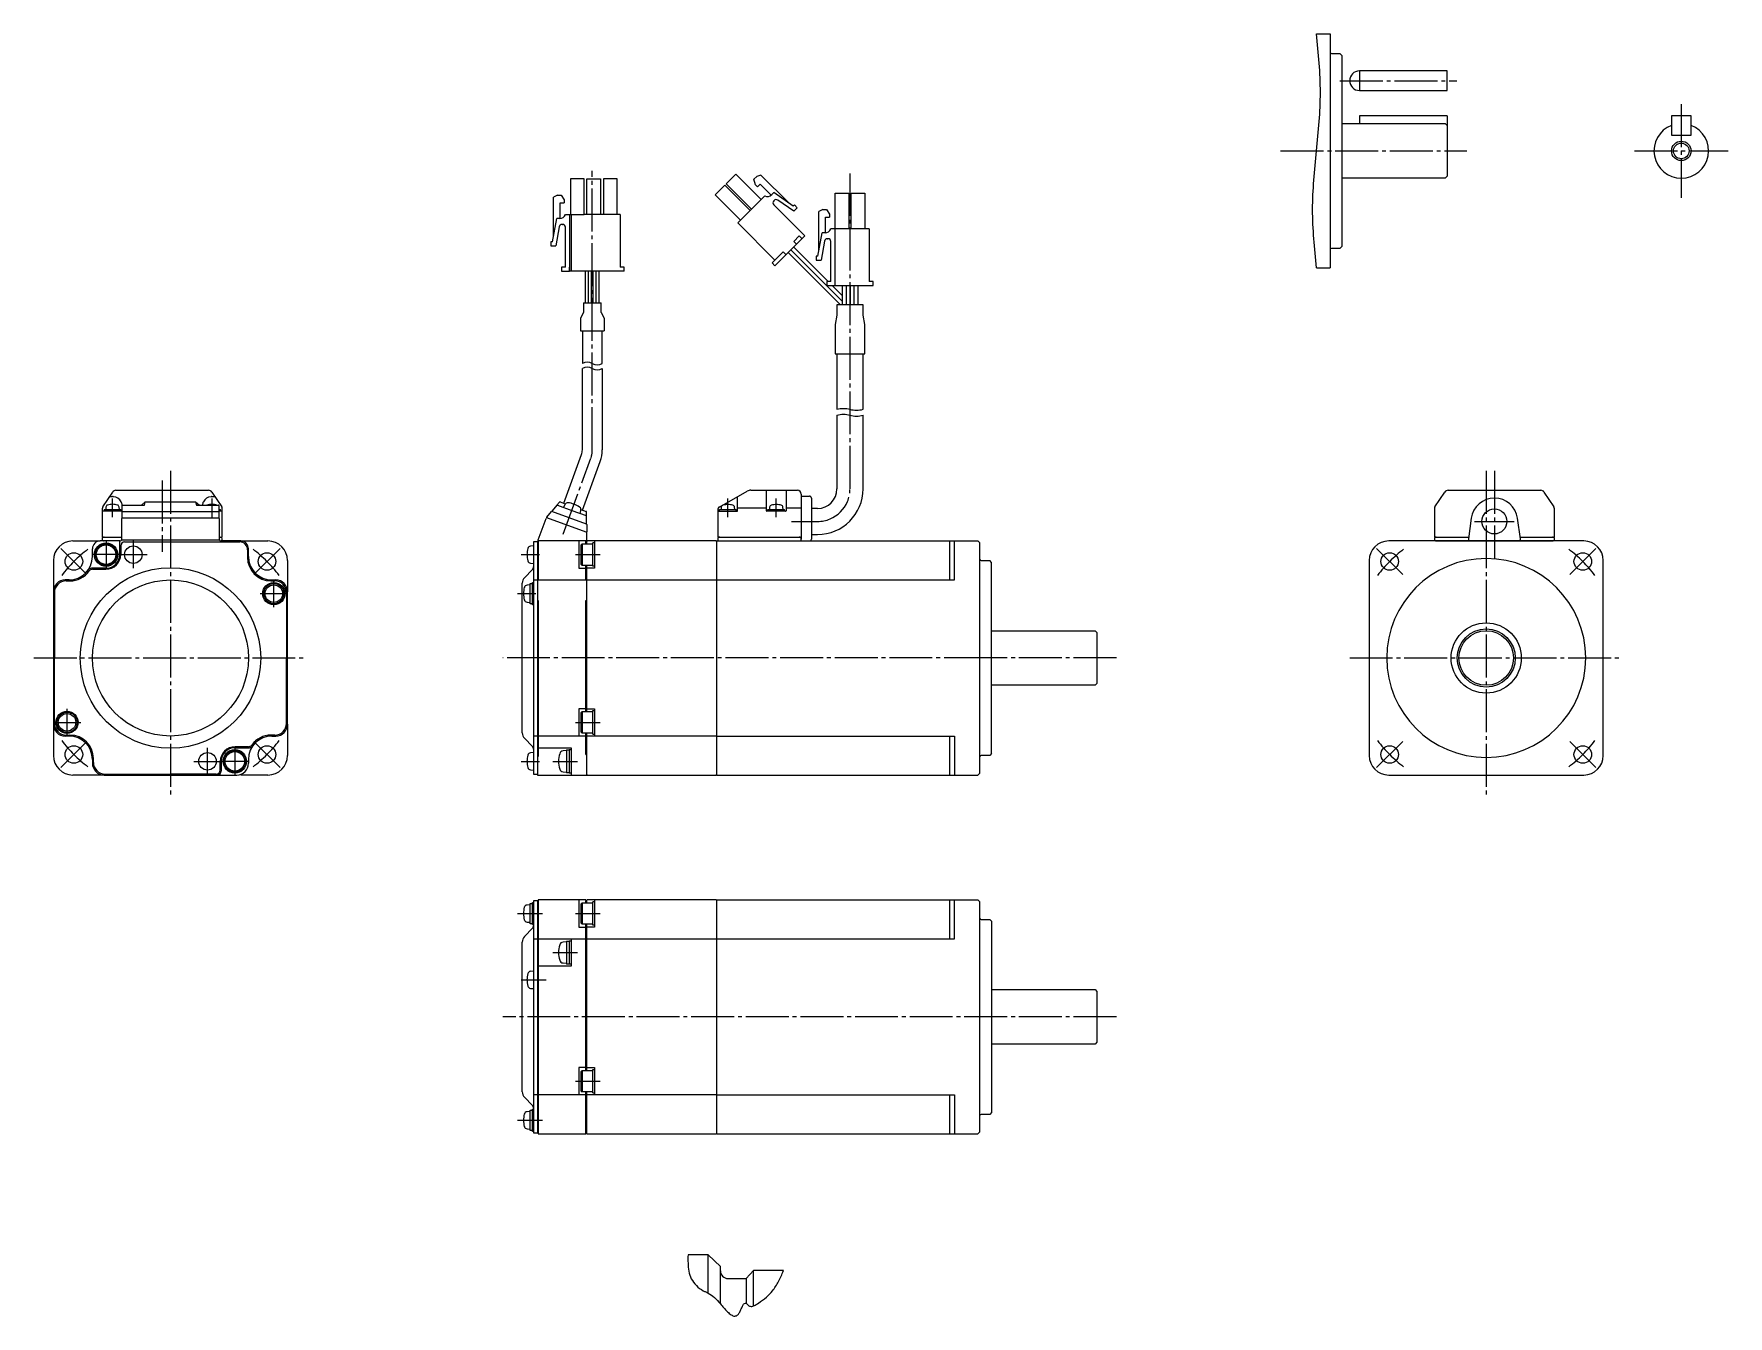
# Model space of a CAD drawing. Header units: millimetres. Extents: x -194 to 241, y -170 to 159.
import ezdxf

# ---------------------------------------------------------------- set-up
doc = ezdxf.new("R2010")
doc.units = ezdxf.units.MM
doc.linetypes.add('DASH_CENTER', pattern=[14, 11, -1, 1, -1])

msp = doc.modelspace()

# ---------------------------------------------------------------- linework, layer by layer
at = {"color": 7, "linetype": 'Continuous'}
for p, q in [((135.1, 158.5), (138.6, 158.5)), ((138.6, 158.5), (138.6, 98.5)), ((138.9, 153.5), (141.1, 153.5)), ((141.1, 153.5), (141.6, 153)), ((141.6, 153), (141.6, 104)), ((168.6, 149), (146.1, 149)), ((146.1, 149), (146.1, 144)), ((168.6, 144), (168.6, 149)), ((146.1, 144), (168.6, 144)), ((141.6, 135.5), (168.1, 135.5)), ((146.1, 137.5), (146.1, 135.5)), ((168.6, 137.5), (146.1, 137.5)), ((168.1, 135.5), (168.6, 135)), ((168.6, 137.5), (168.6, 122)), ((226.1, 137.5), (226.1, 132.5)), ((231.1, 137.5), (226.1, 137.5)), ((231.1, 132.5), (231.1, 137.5)), ((226.1, 132.5), (231.1, 132.5)), ((-13.72, 122.57), (-16.19, 120.09)), ((-7.21, 116.06), (-13.72, 122.57)), ((-9.09, 121.25), (-8.39, 121.96)), ((-7.33, 122.31), (-8.39, 121.96)), ((-7.33, 122.31), (-0.17, 115.15)), ((168.1, 121.5), (168.6, 122)), ((-52.66, 121.37), (-56.16, 121.37)), ((-56.16, 121.37), (-56.16, 112.17)), ((-52.66, 112.17), (-52.66, 121.37)), ((-51.91, 112.17), (-51.91, 121.37)), ((-51.91, 121.37), (-48.41, 121.37)), ((-48.41, 121.37), (-48.41, 112.17)), ((-47.66, 121.37), (-47.66, 112.17)), ((-44.16, 121.37), (-47.66, 121.37)), ((-44.16, 112.17), (-44.16, 121.37)), ((-16.58, 119.71), (-19.05, 117.23)), ((-10.07, 113.2), (-16.58, 119.71)), ((-16.19, 120.09), (-9.69, 113.59)), ((-8.74, 119.84), (-9.09, 121.25)), ((-8.21, 119.31), (-8.74, 119.84)), ((-8.21, 119.31), (-7.5, 120.01)), ((-7.5, 120.01), (-4.68, 117.19)), ((-4.03, 117.83), (-4.56, 117.3)), ((0.98, 114.36), (-4.03, 117.83)), ((11.74, 108.5), (11.74, 117.7)), ((11.74, 117.7), (15.24, 117.7)), ((15.24, 117.7), (15.24, 108.5)), ((15.79, 108.5), (15.79, 117.7)), ((15.79, 117.7), (19.29, 117.7)), ((19.29, 117.7), (19.29, 108.5)), ((168.1, 121.5), (141.6, 121.5)), ((-59.49, 117.17), (-60.49, 116.67)), ((-60.49, 106.54), (-60.49, 116.67)), ((-59.49, 117.17), (-58.49, 117.17)), ((-58.74, 111.17), (-58.74, 115.17)), ((-58.74, 115.17), (-57.74, 115.17)), ((-58.49, 117.17), (-57.74, 115.92)), ((-57.74, 115.92), (-57.74, 115.17)), ((-19.05, 117.23), (-12.55, 110.73)), ((-13.26, 110.02), (-6.33, 116.95)), ((-4.03, 115.71), (-3.94, 115.8)), ((-4.03, 114.65), (3.93, 106.7)), ((1.1, 113.06), (-2.98, 115.89)), ((1.28, 114.65), (0.98, 114.36)), ((1.1, 113.06), (1.98, 113.94)), ((1.98, 113.94), (1.28, 114.65)), ((8.53, 113.5), (7.53, 113)), ((7.53, 102.88), (7.53, 113)), ((8.53, 113.5), (9.53, 113.5)), ((9.53, 113.5), (10.28, 112.25)), ((-60.74, 105.17), (-59.65, 111.17)), ((-59.02, 109.05), (-59.91, 104.17)), ((-58.91, 111.17), (-59.65, 111.17)), ((-58.28, 109.67), (-58.16, 109.67)), ((-57.41, 112.17), (-53.91, 112.17)), ((-57.41, 98.67), (-57.41, 108.92)), ((-56.41, 112.17), (-56.41, 97.67)), ((-55.91, 97.67), (-55.91, 112.17)), ((-53.91, 112.17), (-52.66, 112.17)), ((-51.91, 112.17), (-52.66, 112.17)), ((-48.41, 112.17), (-51.91, 112.17)), ((-43.41, 112.17), (-48.41, 112.17)), ((-43.41, 112.17), (-43.41, 98.67)), ((-3.71, 100.47), (-13.26, 110.02)), ((9.28, 111.5), (10.28, 111.5)), ((9.28, 107.5), (9.28, 111.5)), ((10.28, 112.25), (10.28, 111.5)), ((-60.74, 105.17), (-61.16, 105.17)), ((-61.16, 105.17), (-61.16, 104.17)), ((-3.71, 99.06), (3.93, 106.7)), ((1.1, 105.28), (2.51, 106.7)), ((1.1, 105.28), (1.81, 104.57)), ((2.51, 106.7), (3.22, 105.99)), ((2.51, 106.7), (3.22, 105.99)), ((7.28, 101.5), (8.37, 107.5)), ((9, 105.38), (8.12, 100.5)), ((9.12, 107.5), (8.37, 107.5)), ((9.74, 106), (9.87, 106)), ((20.42, 108.5), (10.62, 108.5)), ((10.62, 95), (10.62, 105.25)), ((11.62, 108.5), (11.62, 94)), ((20.42, 108.5), (20.42, 95)), ((-61.16, 104.17), (-59.91, 104.17)), ((-4.42, 99.77), (-1.59, 102.59)), ((-1.59, 102.59), (-0.88, 101.89)), ((-0.33, 102.44), (13.1, 89)), ((13.52, 90), (0.37, 103.14)), ((1.08, 103.85), (9.93, 95)), ((6.87, 101.5), (6.87, 100.5)), ((7.28, 101.5), (6.87, 101.5)), ((6.87, 100.5), (8.12, 100.5)), ((141.1, 103.5), (138.9, 103.5)), ((141.6, 104), (141.1, 103.5)), ((-58.41, 98.67), (-58.41, 97.67)), ((-57.41, 98.67), (-58.41, 98.67)), ((-58.41, 97.67), (-57.71, 97.67)), ((-57.71, 97.67), (-56.41, 97.67)), ((-56.41, 97.67), (-56.41, 98.67)), ((-56.41, 97.67), (-56.41, 97.67)), ((-42.41, 97.67), (-56.41, 97.67)), ((-52.28, 89.59), (-52.28, 97.67)), ((-51.53, 89.59), (-51.53, 97.67)), ((-50.78, 89.59), (-50.78, 97.67)), ((-50.28, 89.59), (-50.28, 97.67)), ((-49.53, 89.59), (-49.53, 97.67)), ((-48.78, 89.59), (-48.78, 97.67)), ((-42.41, 98.67), (-43.41, 98.67)), ((-42.41, 97.67), (-42.41, 98.67)), ((-4.42, 99.77), (-3.71, 99.06)), ((135.1, 98.5), (138.6, 98.5)), ((9.62, 95), (9.62, 94)), ((10.62, 95), (9.62, 95)), ((9.62, 94), (21.42, 94)), ((10.93, 94), (13.52, 91.41)), ((13.52, 94), (13.52, 89)), ((14.52, 94), (14.52, 89)), ((15.52, 94), (15.52, 89)), ((16.52, 94), (16.52, 89)), ((17.52, 94), (17.52, 89)), ((21.42, 95), (20.42, 95)), ((21.42, 94), (21.42, 95)), ((-52.78, 87.09), (-53.53, 85.59)), ((-52.78, 89.59), (-48.28, 89.59)), ((-52.78, 89.59), (-52.78, 87.09)), ((-48.28, 87.09), (-48.28, 89.59)), ((-48.28, 87.09), (-47.53, 85.59)), ((18.87, 89), (12.17, 89)), ((12.17, 89), (12.17, 86.43)), ((18.87, 86.43), (18.87, 89)), ((-53.53, 85.59), (-53.53, 82.34)), ((-47.53, 85.59), (-47.53, 82.34)), ((12.17, 86.43), (11.72, 84)), ((11.72, 84), (11.72, 76.5)), ((19.32, 84), (18.87, 86.43)), ((19.32, 76.5), (19.32, 84)), ((-53.53, 82.34), (-47.53, 82.34)), ((-53.08, 82.34), (-53.08, 73.99)), ((-47.98, 73.99), (-47.98, 82.34)), ((11.72, 76.5), (19.32, 76.5)), ((12.17, 76.5), (12.17, 62.25)), ((18.87, 62.25), (18.87, 76.5)), ((-53.08, 51.83), (-53.08, 72.71)), ((-47.98, 72.71), (-47.98, 51.83)), ((12.17, 60.75), (12.17, 41.85)), ((18.87, 41.85), (18.87, 60.75)), ((-57.84, 38.15), (-53.29, 50.65)), ((-53.05, 36.41), (-48.5, 48.9)), ((-176.01, 37.25), (-173.47, 41.05)), ((-174.26, 39.87), (-173.52, 39.87)), ((-172.64, 41.5), (-171.02, 41.5)), ((-171.02, 41.5), (-160.77, 41.5)), ((-160.77, 41.5), (-150.52, 41.5)), ((-150.52, 41.5), (-148.91, 41.5)), ((-148.08, 41.05), (-145.54, 37.25)), ((-148.02, 39.87), (-147.29, 39.87)), ((-17.87, 37.29), (-10.84, 41.24)), ((-13.28, 36.2), (-13.28, 39.87)), ((-9.86, 41.5), (2.02, 41.5)), ((-5.88, 36.2), (-5.88, 41.5)), ((-0.88, 41.5), (-0.88, 36.2)), ((3.02, 40.5), (3.02, 29)), ((3.12, 40), (5.12, 40)), ((5.62, 39.5), (5.62, 29)), ((165.47, 37.25), (168.01, 41.05)), ((168.84, 41.5), (192.57, 41.5)), ((193.4, 41.05), (195.94, 37.25)), ((-176.17, 36.7), (-176.17, 36.1)), ((-176.17, 36.1), (-176.17, 29.6)), ((-171.17, 36.1), (-176.07, 36.1)), ((-175.67, 36.6), (-175.67, 36.1)), ((-175.67, 36.6), (-173.52, 36.6)), ((-175.22, 37.19), (-175.27, 36.6)), ((-173.52, 36.6), (-171.37, 36.6)), ((-171.77, 36.6), (-171.83, 37.19)), ((-171.37, 36.1), (-171.37, 36.6)), ((-171.17, 37.51), (-171.17, 36.09)), ((-171.17, 36.09), (-146.17, 36.09)), ((-171.17, 35.89), (-171.17, 34.46)), ((-170.97, 37.71), (-165.34, 37.71)), ((-166.13, 37.71), (-165.14, 38.53)), ((-165.34, 37.71), (-165.14, 38.53)), ((-165.14, 38.53), (-152.21, 38.53)), ((-152.21, 38.53), (-152, 37.71)), ((-152.21, 38.53), (-151.21, 37.71)), ((-152, 37.71), (-146.37, 37.71)), ((-146.17, 36.09), (-146.17, 37.51)), ((-146.17, 36.6), (-145.87, 36.6)), ((-145.47, 36.1), (-146.17, 36.1)), ((-146.17, 34.46), (-146.17, 35.89)), ((-145.87, 36.1), (-145.87, 36.6)), ((-145.37, 36.1), (-145.37, 36.7)), ((-145.37, 29.6), (-145.37, 36.1)), ((-62.23, 34.57), (-61, 36.04)), ((-52.05, 32.85), (-60.89, 36.07)), ((-59.6, 37.66), (-60.84, 36.19)), ((-58.92, 38.47), (-59.6, 37.66)), ((-59.49, 37.69), (-55.78, 36.34)), ((-58.81, 38.5), (-57.45, 38.01)), ((-57.57, 37.82), (-57.9, 37.11)), ((-55.78, 36.34), (-52.08, 34.99)), ((-53.67, 35.57), (-53.47, 36.33)), ((-53.44, 36.55), (-52.08, 36.06)), ((-52.01, 34.9), (-52.01, 35.96)), ((-52.01, 32.98), (-52.01, 34.9)), ((-18.38, 36.42), (-18.38, 29.5)), ((-18.38, 36.1), (-13.38, 36.1)), ((-17.93, 36.55), (-13.63, 36.55)), ((-17.93, 36.1), (-17.93, 36.55)), ((-17.48, 37.14), (-17.53, 36.55)), ((-14.03, 36.55), (-14.09, 37.14)), ((-13.63, 36.1), (-13.63, 36.55)), ((-13.28, 37), (-5.88, 37)), ((-0.98, 36.1), (-5.78, 36.1)), ((-5.53, 36.1), (-5.53, 36.55)), ((-5.53, 36.55), (-1.23, 36.55)), ((-5.08, 37.14), (-5.13, 36.55)), ((-1.63, 36.55), (-1.69, 37.14)), ((-1.23, 36.1), (-1.23, 36.55)), ((-0.88, 37), (3.02, 37)), ((7.17, 36.85), (5.62, 36.85)), ((165.3, 36.7), (165.3, 29.6)), ((196.1, 29.6), (196.1, 36.7)), ((-171.17, 34.46), (-146.17, 34.46)), ((-171.17, 29), (-171.17, 34.26)), ((-146.17, 34.26), (-146.17, 29)), ((-64.38, 28.79), (-62.39, 34.27)), ((-52.12, 30.75), (-62.19, 34.41)), ((-51.98, 32.76), (-51.98, 30.84)), ((-51.98, 28.5), (-51.98, 30.56)), ((174.76, 34.32), (174.03, 29.07)), ((187.38, 29.07), (186.65, 34.32)), ((-183.67, 28.5), (-176.67, 28.5)), ((-178.67, 24.5), (-178.67, 26.5)), ((-171.67, 28.5), (-176.67, 28.5)), ((-176.07, 29.5), (-171.17, 29.5)), ((-171.67, 25), (-171.67, 28.5)), ((-171.42, 27.25), (-171.42, 25.05)), ((-171.22, 28.79), (-146.13, 28.79)), ((-170.42, 28.25), (-158.67, 28.25)), ((-158.67, 28.25), (-140.92, 28.25)), ((-146.17, 29.5), (-145.47, 29.5)), ((-140.67, 28.5), (-145.67, 28.5)), ((-140.67, 28.5), (-133.67, 28.5)), ((-138.92, 26.25), (-138.92, 24.25)), ((-138.67, 24.5), (-138.67, 26.5)), ((-65.58, 27.25), (-66.37, 27.18)), ((-64.58, 28.25), (-65.58, 28.25)), ((-65.58, 28.25), (-65.58, -31.25)), ((-64.38, 28.25), (-64.58, 28.25)), ((-64.58, 28.25), (-64.58, -31.5)), ((-64.38, 28.5), (-64.38, 28.79)), ((-52.18, 28.5), (-64.38, 28.5)), ((-64.38, 28.5), (-64.38, 18.5)), ((-53.98, 28.5), (-53.98, 21.5)), ((-53.11, 27.75), (-53.36, 27.5)), ((-53.36, 22.5), (-53.36, 27.5)), ((-53.11, 27.75), (-50.36, 27.75)), ((-53.11, 27.75), (-53.11, 22.25)), ((-52.18, 28.5), (-51.98, 28.5)), ((-52.18, 27.75), (-52.18, 28.5)), ((-51.88, 28.5), (-51.98, 28.4)), ((-51.98, 28.5), (-51.98, 28.4)), ((-51.98, 27.75), (-51.98, 28.4)), ((-18.78, 28.5), (-51.88, 28.5)), ((-49.98, 28), (-50.36, 28)), ((-50.36, 22), (-50.36, 28)), ((-49.98, 28.5), (-49.98, 21.5)), ((-18.68, 28.4), (-18.78, 28.5)), ((-18.68, 28.4), (-18.58, 28.5)), ((-18.68, 28.4), (-18.68, -31.4)), ((-18.58, 28.5), (48.32, 28.5)), ((-18.38, 29.5), (3.02, 29.5)), ((5.62, 30.15), (7.17, 30.15)), ((41.12, 18.5), (41.12, 28.5)), ((42.32, 18.5), (42.32, 28.5)), ((48.32, 28.5), (48.82, 28)), ((48.82, -31), (48.82, 28)), ((178.6, 28.5), (153.6, 28.5)), ((165.4, 29.5), (174.09, 29.5)), ((165.8, 28.5), (180.7, 28.5)), ((203.6, 28.5), (178.6, 28.5)), ((180.7, 28.5), (195.6, 28.5)), ((187.32, 29.5), (196, 29.5)), ((-188.67, 23.5), (-188.67, 15.5)), ((-128.67, 23.5), (-128.67, 15.5)), ((-66.37, 22.82), (-65.58, 22.75)), ((-53.36, 22.5), (-53.11, 22.25)), ((-50.36, 22.25), (-53.11, 22.25)), ((-52.18, 18.5), (-52.18, 22.25)), ((-51.98, -15.25), (-51.98, 22.25)), ((-49.98, 22), (-50.36, 22)), ((49.12, 23.5), (51.32, 23.5)), ((51.82, 23), (51.32, 23.5)), ((51.82, -26), (51.82, 23)), ((148.6, 23.5), (148.6, -26.5)), ((208.6, -26.5), (208.6, 23.5)), ((-184.67, 18.5), (-185.67, 18.5)), ((-185.42, 18.25), (-184.42, 18.25)), ((-175.17, 21.5), (-178.93, 21.5)), ((-178.68, 21.25), (-175.22, 21.25)), ((-132.92, 18.25), (-131.92, 18.25)), ((-132.67, 18.5), (-131.67, 18.5)), ((-68.48, -20.7), (-68.48, 17.7)), ((-67.92, 19.09), (-65.87, 21.21)), ((-66.48, 17.6), (-65.88, 17.6)), ((-66.48, 12.4), (-66.48, 17.6)), ((-65.88, 17.85), (-65.58, 17.85)), ((-65.88, 12.15), (-65.88, 17.85)), ((-65.58, 18.5), (-64.58, 18.5)), ((-64.58, 18.5), (-51.98, 18.5)), ((-53.98, 21.5), (-52.18, 21.5)), ((-49.98, 21.5), (-51.98, 21.5)), ((-51.98, 18.5), (-18.68, 18.5)), ((-18.68, 18.5), (42.32, 18.5)), ((-188.67, 15.5), (-188.67, -18.5)), ((-188.42, 15.25), (-188.42, -1.5)), ((-128.92, 15.25), (-128.92, -1.5)), ((-128.67, -18.5), (-128.67, 15.5)), ((-66.48, 17.25), (-67.27, 17.18)), ((-64.58, 13.25), (-64.38, 13.25)), ((-64.38, 13.25), (-64.38, -26.75)), ((-52.18, -15.25), (-52.18, 13.25)), ((-52.18, 13.25), (-51.98, 13.25)), ((-67.27, 12.82), (-66.48, 12.75)), ((-65.88, 12.4), (-66.48, 12.4)), ((-65.58, 12.15), (-65.88, 12.15)), ((51.82, 5.5), (78.32, 5.5)), ((78.32, 5.5), (78.82, 5)), ((78.82, 5), (78.82, -8)), ((-188.42, -18.5), (-188.42, -1.5)), ((-128.92, -18.25), (-128.92, -1.5)), ((78.32, -8.5), (51.82, -8.5)), ((78.82, -8), (78.32, -8.5)), ((-52.18, -14.5), (-53.98, -14.5)), ((-53.98, -14.5), (-53.98, -21.5)), ((-53.11, -15.25), (-53.36, -15.5)), ((-53.36, -20.5), (-53.36, -15.5)), ((-53.11, -15.25), (-50.36, -15.25)), ((-53.11, -15.25), (-53.11, -20.75)), ((-51.98, -14.5), (-49.98, -14.5)), ((-50.36, -15), (-49.98, -15)), ((-50.36, -21), (-50.36, -15)), ((-49.98, -14.5), (-49.98, -21.5)), ((-188.67, -18.5), (-188.67, -26.5)), ((-184.67, -21.5), (-185.67, -21.5)), ((-185.42, -21.25), (-184.42, -21.25)), ((-131.92, -21.25), (-132.92, -21.25)), ((-132.67, -21.5), (-131.67, -21.5)), ((-128.67, -18.5), (-128.67, -26.5)), ((-64.58, -21.5), (-65.58, -21.5)), ((-52.18, -21.5), (-64.38, -21.5)), ((-53.36, -20.5), (-53.11, -20.75)), ((-50.36, -20.75), (-53.11, -20.75)), ((-52.18, -26.25), (-52.18, -20.75)), ((-51.98, -31.5), (-51.98, -20.75)), ((-18.68, -21.5), (-51.98, -21.5)), ((-50.36, -21), (-49.98, -21)), ((-18.68, -21.5), (42.32, -21.5)), ((41.12, -31.5), (41.12, -21.5)), ((42.32, -21.5), (42.32, -31.5)), ((-142.17, -24.5), (-138.42, -24.5)), ((-138.67, -24.25), (-142.12, -24.25)), ((-65.87, -24.21), (-67.92, -22.09)), ((-65.58, -25.75), (-66.37, -25.82)), ((-64.38, -24.5), (-55.98, -24.5)), ((-57.18, -25.25), (-58.03, -25.32)), ((-57.18, -25.05), (-57.18, -30.95)), ((-57.18, -25.05), (-56.48, -25.05)), ((-56.48, -25), (-55.98, -25)), ((-56.48, -25), (-56.48, -31)), ((-55.98, -24.5), (-55.98, -31.5)), ((51.82, -26), (51.32, -26.5)), ((-178.67, -27.5), (-178.67, -28.5)), ((-178.42, -28.25), (-178.42, -27.25)), ((-145.92, -30.25), (-145.92, -28.05)), ((-145.67, -28), (-145.67, -30.5)), ((-138.67, -27.5), (-138.67, -28.5)), ((-66.37, -30.18), (-65.58, -30.25)), ((-64.58, -26.75), (-64.38, -26.75)), ((-52.18, -26.25), (-51.98, -26.25)), ((51.32, -26.5), (49.12, -26.5)), ((-175.67, -31.5), (-183.67, -31.5)), ((-175.67, -31.5), (-141.67, -31.5)), ((-175.42, -31.25), (-158.67, -31.25)), ((-146.92, -31.25), (-158.67, -31.25)), ((-133.67, -31.5), (-140.67, -31.5)), ((-65.58, -31.25), (-64.58, -31.25)), ((-64.58, -31.5), (-55.98, -31.5)), ((-58.03, -30.68), (-57.18, -30.75)), ((-56.48, -30.95), (-57.18, -30.95)), ((-55.98, -31), (-56.48, -31)), ((-55.98, -31.5), (-51.98, -31.5)), ((-51.98, -31.4), (-51.88, -31.5)), ((-51.88, -31.5), (-18.78, -31.5)), ((-18.78, -31.5), (-18.68, -31.4)), ((-18.68, -31.4), (-18.58, -31.5)), ((-18.58, -31.5), (48.32, -31.5)), ((48.32, -31.5), (48.82, -31)), ((153.6, -31.5), (178.6, -31.5)), ((178.6, -31.5), (203.6, -31.5)), ((-66.48, -64.76), (-67.27, -64.83)), ((-66.48, -69.61), (-66.48, -64.41)), ((-66.48, -64.41), (-65.88, -64.41)), ((-65.88, -69.86), (-65.88, -64.16)), ((-65.88, -64.16), (-65.58, -64.16)), ((-65.58, -63.76), (-65.58, -123.26)), ((-64.58, -63.76), (-65.58, -63.76)), ((-64.58, -63.76), (-64.58, -123.26)), ((-64.38, -63.76), (-64.58, -63.76)), ((-55.98, -63.51), (-64.38, -63.51)), ((-64.38, -63.51), (-64.38, -123.51)), ((-52.18, -63.51), (-55.98, -63.51)), ((-53.98, -63.51), (-53.98, -70.51)), ((-53.11, -64.26), (-53.36, -64.51)), ((-53.36, -69.51), (-53.36, -64.51)), ((-53.11, -64.26), (-53.11, -69.76)), ((-53.11, -64.26), (-50.36, -64.26)), ((-52.18, -63.51), (-52.18, -63.76)), ((-52.18, -63.76), (-51.98, -63.76)), ((-52.18, -64.26), (-52.18, -63.76)), ((-51.88, -63.51), (-51.98, -63.61)), ((-51.98, -64.26), (-51.98, -63.61)), ((-18.78, -63.51), (-51.88, -63.51)), ((-50.36, -70.01), (-50.36, -64.01)), ((-49.98, -64.01), (-50.36, -64.01)), ((-49.98, -63.51), (-49.98, -70.51)), ((-18.68, -63.61), (-18.78, -63.51)), ((-18.68, -63.61), (-18.58, -63.51)), ((-18.68, -63.61), (-18.68, -123.41)), ((-18.58, -63.51), (48.32, -63.51)), ((41.12, -73.51), (41.12, -63.51)), ((42.32, -73.51), (42.32, -63.51)), ((48.32, -63.51), (48.82, -64.01)), ((48.82, -123.01), (48.82, -64.01)), ((-67.27, -69.19), (-66.48, -69.26)), ((49.12, -68.51), (51.32, -68.51)), ((51.82, -69.01), (51.32, -68.51)), ((51.82, -69.01), (51.82, -118.01)), ((-67.92, -72.92), (-65.87, -70.79)), ((-65.88, -69.61), (-66.48, -69.61)), ((-65.58, -69.86), (-65.88, -69.86)), ((-65.58, -73.51), (-64.58, -73.51)), ((-64.38, -73.51), (-52.18, -73.51)), ((-55.98, -73.51), (-55.98, -80.51)), ((-53.98, -70.51), (-52.18, -70.51)), ((-53.36, -69.51), (-53.11, -69.76)), ((-50.36, -69.76), (-53.11, -69.76)), ((-52.18, -107.26), (-52.18, -69.76)), ((-51.98, -107.26), (-51.98, -69.76)), ((-49.98, -70.51), (-51.98, -70.51)), ((-51.98, -73.51), (-18.68, -73.51)), ((-49.98, -70.01), (-50.36, -70.01)), ((-18.68, -73.51), (42.32, -73.51)), ((-68.48, -112.7), (-68.48, -74.31)), ((-57.18, -74.26), (-58.03, -74.33)), ((-57.18, -74.06), (-56.48, -74.06)), ((-57.18, -74.06), (-57.18, -79.96)), ((-56.48, -74.01), (-56.48, -80.01)), ((-56.48, -74.01), (-55.98, -74.01)), ((-65.58, -81.76), (-66.37, -81.83)), ((-55.98, -80.51), (-64.38, -80.51)), ((-58.03, -79.68), (-57.18, -79.76)), ((-56.48, -79.96), (-57.18, -79.96)), ((-55.98, -80.01), (-56.48, -80.01)), ((-66.37, -86.19), (-65.58, -86.26)), ((51.82, -86.51), (78.32, -86.51)), ((78.32, -86.51), (78.82, -87.01)), ((78.82, -87.01), (78.82, -100.01)), ((78.32, -100.51), (51.82, -100.51)), ((78.82, -100.01), (78.32, -100.51)), ((-53.98, -106.51), (-53.98, -113.51)), ((-52.18, -106.51), (-53.98, -106.51)), ((-53.11, -107.26), (-53.36, -107.51)), ((-53.36, -112.51), (-53.36, -107.51)), ((-53.11, -107.26), (-53.11, -112.76)), ((-53.11, -107.26), (-50.36, -107.26)), ((-51.98, -106.51), (-49.98, -106.51)), ((-50.36, -113.01), (-50.36, -107.01)), ((-50.36, -107.01), (-49.98, -107.01)), ((-49.98, -106.51), (-49.98, -113.51)), ((-53.36, -112.51), (-53.11, -112.76)), ((-50.36, -112.76), (-53.11, -112.76)), ((-52.18, -123.51), (-52.18, -112.76)), ((-51.98, -123.41), (-51.98, -112.76)), ((-65.87, -116.22), (-67.92, -114.09)), ((-65.88, -117.16), (-65.58, -117.16)), ((-65.88, -122.86), (-65.88, -117.16)), ((-64.58, -113.51), (-65.58, -113.51)), ((-52.18, -113.51), (-64.38, -113.51)), ((-18.68, -113.51), (-51.98, -113.51)), ((-50.36, -113.01), (-49.98, -113.01)), ((-18.68, -113.51), (42.32, -113.51)), ((41.12, -123.51), (41.12, -113.51)), ((42.32, -113.51), (42.32, -123.51)), ((-66.48, -117.76), (-67.27, -117.83)), ((-66.48, -117.41), (-65.88, -117.41)), ((-66.48, -122.61), (-66.48, -117.41)), ((51.32, -118.51), (49.12, -118.51)), ((51.82, -118.01), (51.32, -118.51)), ((-67.27, -122.19), (-66.48, -122.26)), ((-65.88, -122.61), (-66.48, -122.61)), ((-65.58, -122.86), (-65.88, -122.86)), ((-65.58, -123.26), (-64.58, -123.26)), ((-64.58, -123.26), (-64.38, -123.26)), ((-64.38, -123.51), (-52.18, -123.51)), ((-51.98, -123.51), (-52.18, -123.51)), ((-51.98, -123.41), (-51.88, -123.51)), ((-51.98, -123.41), (-51.98, -123.51)), ((-51.88, -123.51), (-18.78, -123.51)), ((-18.78, -123.51), (-18.68, -123.41)), ((-18.68, -123.41), (-18.58, -123.51)), ((-18.58, -123.51), (48.32, -123.51)), ((48.32, -123.51), (48.82, -123.01)), ((-20.83, -154.52), (-26, -154.52)), ((-20.83, -154.52), (-17.71, -157.52)), ((-20.83, -164.32), (-20.83, -154.52)), ((-17.71, -167.06), (-17.71, -157.52)), ((-15.71, -160.59), (-11.06, -160.59)), ((-11.06, -160.59), (-9.2, -158.56)), ((-11.06, -160.59), (-11.06, -166.91)), ((-1.53, -158.56), (-9.2, -158.56)), ((-9.2, -167.6), (-9.2, -158.56))]:
    msp.add_line(p, q, dxfattribs=at)
at = {"color": 1, "linetype": 'DASH_CENTER'}
for p, q in [((141.1, 146.5), (171.1, 146.5)), ((228.6, 140.5), (228.6, 116.5)), ((125.9, 128.5), (173.6, 128.5)), ((216.6, 128.5), (240.6, 128.5)), ((-50.53, 51.83), (-50.53, 123.42)), ((15.52, 41.85), (15.52, 122.7)), ((-58.01, 30.23), (-50.9, 49.77)), ((-160.77, 44), (-160.77, 25.75)), ((-158.67, 46.5), (-158.67, -36.5)), ((178.6, 46.5), (178.6, -36.5)), ((180.7, 46.5), (180.7, 23.91)), ((-173.52, 34.6), (-173.52, 39.4)), ((-148.02, 39.4), (-148.02, 34.6)), ((-15.78, 34.6), (-15.78, 39.35)), ((-3.38, 34.6), (-3.38, 39.35)), ((0.52, 33.5), (7.17, 33.5)), ((175.6, 33.5), (185.8, 33.5)), ((-186.78, 26.61), (-180.06, 19.89)), ((-175.17, 28.6), (-175.17, 21.4)), ((-168.17, 21.5), (-168.17, 28.5)), ((-130.57, 26.61), (-137.28, 19.89)), ((157.21, 19.89), (150.5, 26.61)), ((206.71, 26.61), (199.99, 19.89)), ((-171.57, 25), (-178.77, 25)), ((-171.67, 25), (-164.67, 25)), ((-68.78, 25), (-64.08, 25)), ((-54.86, 25), (-48.48, 25)), ((-132.17, 11.5), (-132.17, 18.5)), ((-135.67, 15), (-128.67, 15)), ((-69.68, 15), (-64.98, 15)), ((-193.67, -1.5), (-123.67, -1.5)), ((50.62, -1.5), (-73.48, -1.5)), ((83.82, -1.5), (50.62, -1.5)), ((143.6, -1.5), (185.6, -1.5)), ((185.6, -1.5), (213.6, -1.5)), ((-185.17, -21.5), (-185.17, -14.5)), ((-188.67, -18), (-181.67, -18)), ((-54.86, -18), (-48.48, -18)), ((-180.06, -22.89), (-186.78, -29.61)), ((-149.17, -31.5), (-149.17, -24.5)), ((-142.17, -24.4), (-142.17, -31.6)), ((-137.28, -22.89), (-130.57, -29.61)), ((157.21, -22.89), (150.5, -29.61)), ((206.71, -29.61), (199.99, -22.89)), ((-152.67, -28), (-145.67, -28)), ((-138.57, -28), (-145.77, -28)), ((-68.78, -28), (-64.08, -28)), ((-60.68, -28), (-54.3, -28)), ((-69.68, -67.01), (-63.3, -67.01)), ((-54.87, -67.01), (-48.49, -67.01)), ((-60.68, -77.01), (-54.3, -77.01)), ((-68.78, -84.01), (-62.4, -84.01)), ((83.82, -93.51), (-73.49, -93.51)), ((-54.87, -110.01), (-48.49, -110.01)), ((-69.68, -120.01), (-63.3, -120.01))]:
    msp.add_line(p, q, dxfattribs=at)
at = {"color": 2, "linetype": 'Continuous'}
msp.add_circle((228.6, 128.5), 2.5, dxfattribs=at)
at = {"color": 7, "linetype": 'Continuous'}
for centre, radius in [((228.6, 128.5), 2), ((180.7, 33.5), 3.2), ((-175.17, 25), 3), ((-175.17, 25), 2.75), ((-175.17, 25), 2.5), ((-168.17, 25), 2.25), ((-183.42, 23.25), 2.25), ((-133.93, 23.25), 2.25), ((153.86, 23.25), 2.25), ((203.35, 23.25), 2.25), ((-158.67, -1.5), 23.13), ((-158.67, -1.5), 20), ((-132.17, 15), 2.85), ((-132.17, 15), 2.6), ((-132.17, 15), 2.25), ((178.6, -1.5), 9), ((178.6, -1.5), 7.45), ((178.6, -1.5), 7), ((178.6, -1.5), 7), ((-185.17, -18), 2.85), ((-185.17, -18), 2.6), ((-185.17, -18), 2.25), ((-183.42, -26.25), 2.25), ((-149.17, -28), 2.25), ((-142.17, -28), 3), ((-142.17, -28), 2.75), ((-142.17, -28), 2.5), ((-133.93, -26.25), 2.25), ((153.86, -26.25), 2.25), ((203.35, -26.25), 2.25)]:
    msp.add_circle(centre, radius, dxfattribs=at)
for centre, radius, start, end in [((138.9, 153.8), 0.3, 180, 270), ((146.1, 146.5), 2.5, 90, 180), ((146.1, 146.5), 2.5, 180, 270), ((228.6, 128.5), 7, 110.9248, 270), ((228.6, 128.5), 7, 270, 69.0752), ((-5.69, 118.36), 1.55, 245.7532, 316.8667), ((-3.5, 115.18), 0.75, 135, 225), ((-3.41, 115.27), 0.75, 55.3048, 135), ((-58.28, 108.92), 0.75, 90, 169.6952), ((-58.86, 112.72), 1.55, 268.1333, 339.2468), ((-58.16, 108.92), 0.75, 0, 90), ((9.74, 105.25), 0.75, 90, 169.6952), ((9.17, 109.05), 1.55, 268.1333, 339.2468), ((9.87, 105.25), 0.75, 0, 90), ((138.9, 103.2), 0.3, 90, 180), ((-56.53, 51.83), 3.45, 340, 0), ((-56.53, 51.83), 8.55, 340, 0), ((-173.52, 37.37), 2.5, 84.2608, 90), ((-172.64, 40.5), 1, 90, 146.3099), ((-173.52, 37.37), 2.5, 27.6248, 84.2608), ((-148.02, 37.37), 2.5, 95.7392, 152.3752), ((-148.91, 40.5), 1, 33.6901, 90), ((-148.02, 37.37), 2.5, 90, 95.7392), ((-9.86, 39.5), 2, 90, 119.3578), ((2.02, 40.5), 1, 0, 90), ((3.12, 39.9), 0.1, 90, 180), ((5.12, 39.5), 0.5, 0, 90), ((7.17, 41.85), 11.7, 270, 0), ((7.17, 41.85), 5, 270, 0), ((168.84, 40.5), 1, 90, 146.3099), ((180.7, 33.5), 6, 7.8875, 172.1125), ((192.57, 40.5), 1, 33.6901, 90), ((-175.17, 36.7), 1, 146.3099, 180), ((-176.07, 36), 0.1, 90, 180), ((-174.62, 37.14), 0.6, 106.3877, 175), ((-173.52, 33.4), 4.5, 90, 106.3877), ((-173.52, 33.4), 4.5, 73.6123, 90), ((-172.42, 37.14), 0.6, 5, 73.6123), ((-173.52, 37.37), 2.5, 7.6193, 27.6248), ((-170.97, 37.51), 0.2, 90, 180), ((-170.97, 35.89), 0.2, 90, 180), ((-148.02, 37.37), 2.5, 152.3752, 172.0699), ((-148.02, 33.4), 4.5, 90, 106.546), ((-148.02, 33.4), 4.5, 73.6123, 90), ((-146.37, 37.51), 0.2, 0, 90), ((-146.37, 35.89), 0.2, 0, 90), ((-146.37, 36.7), 1, 0, 33.6901), ((-145.47, 36), 0.1, 0, 90), ((-60.92, 35.97), 0.1, 70, 140), ((-60.92, 35.97), 0.1, 70, 140), ((-60.76, 36.13), 0.1, 139.8637, 250), ((-59.53, 37.6), 0.1, 70, 139.8637), ((-58.84, 38.41), 0.1, 70, 139.8637), ((-56.84, 37.48), 0.8, 85.4427, 155), ((-57.26, 32.3), 6, 70, 85.4427), ((-57.26, 32.3), 6, 54.5573, 70), ((-54.24, 36.54), 0.8, 345, 54.5573), ((-52.11, 35.96), 0.1, 0.1363, 70), ((-52.11, 34.9), 0.1, 0.1363, 70), ((-17.38, 36.42), 1, 119.3578, 180), ((-16.88, 37.09), 0.6, 106.3877, 175), ((-15.78, 33.35), 4.5, 90, 106.3877), ((-15.78, 33.35), 4.5, 73.6123, 90), ((-14.68, 37.09), 0.6, 5, 73.6123), ((-13.38, 36.2), 0.1, 270, 0), ((-5.78, 36.2), 0.1, 180, 270), ((-4.48, 37.09), 0.6, 106.3877, 175), ((-3.38, 33.35), 4.5, 90, 106.3877), ((-3.38, 33.35), 4.5, 73.6123, 90), ((-2.28, 37.09), 0.6, 5, 73.6123), ((-0.98, 36.2), 0.1, 270, 0), ((166.3, 36.7), 1, 146.3099, 180), ((195.1, 36.7), 1, 0, 33.6901), ((-170.97, 34.26), 0.2, 90, 180), ((-146.37, 34.26), 0.2, 0, 90), ((-62.2, 34.21), 0.2, 70, 160), ((-62.15, 34.51), 0.1, 140, 250), ((-52.11, 32.98), 0.1, 250, 0.1363), ((-52.08, 30.84), 0.1, 250, 360), ((-52.18, 30.56), 0.2, 0, 70), ((-52.08, 32.76), 0.1, 0, 70), ((-183.67, 23.5), 5, 90, 180), ((-176.67, 26.5), 2, 90, 180), ((-176.07, 29.6), 0.1, 180, 270), ((-175.67, 29), 0.5, 90, 270), ((-171.67, 29), 0.5, 270, 0), ((-170.42, 27.25), 1, 90, 180), ((-145.67, 29), 0.5, 180, 270), ((-145.87, 29), 0.5, 281.537, 90), ((-145.47, 29.6), 0.1, 270, 0), ((-140.92, 26.25), 2, 360, 90), ((-140.67, 26.5), 2, 360, 90), ((-133.67, 23.5), 5, 360, 90), ((-61.28, 25), 6, 164.5573, 180), ((-66.3, 26.38), 0.8, 95, 164.5573), ((-17.88, 29), 0.5, 90, 270), ((2.52, 29), 0.5, 270, 90), ((5.12, 29), 0.5, 270, 0), ((153.6, 23.5), 5, 90, 180), ((165.4, 29.6), 0.1, 180, 270), ((165.8, 29), 0.5, 90, 270), ((174.53, 29), 0.5, 172.1125, 270), ((186.88, 29), 0.5, 270, 7.8875), ((195.6, 29), 0.5, 270, 90), ((196, 29.6), 0.1, 270, 0), ((203.6, 23.5), 5, 0, 90), ((-184.67, 24.5), 6, 270, 0), ((-175.22, 25.05), 3.8, 270, 360), ((-175.17, 25), 3.5, 270, 0), ((-132.92, 24.25), 6, 180, 270), ((-132.67, 24.5), 6, 180, 270), ((-61.28, 25), 6, 180, 195.4427), ((-66.3, 23.62), 0.8, 195.4427, 265), ((-66.58, 21.91), 1, 315.971, 0), ((49.12, 23.8), 0.3, 180, 270), ((178.6, -1.5), 25.5, 90, 270), ((178.6, -1.5), 25.5, 270, 90), ((-185.67, 15.5), 3, 90, 180), ((-185.42, 15.25), 3, 90, 180), ((-184.42, 24.25), 6, 270, 325.1501), ((-178.93, 20.5), 1, 90, 145.1501), ((-178.68, 20.25), 1, 90, 145.1501), ((-131.92, 15.25), 3, 0, 90), ((-131.67, 15.5), 3, 0, 90), ((-66.48, 17.7), 2, 135.971, 180), ((-62.18, 15), 6, 164.5573, 180), ((-62.18, 15), 6, 180, 195.4427), ((-67.2, 16.38), 0.8, 95, 164.5573), ((-67.2, 13.62), 0.8, 195.4427, 265), ((-185.67, -18.5), 3, 180, 270), ((-185.42, -18.25), 3, 180, 270), ((-184.67, -27.5), 6, 0, 90), ((-184.42, -27.25), 6, 0, 90), ((-132.67, -27.5), 6, 90, 180), ((-132.92, -27.25), 6, 90, 145.1501), ((-131.92, -18.25), 3, 270, 0), ((-131.67, -18.5), 3, 270, 0), ((-66.48, -20.7), 2, 180, 224.029), ((-142.12, -28.05), 3.8, 90, 180), ((-142.17, -28), 3.5, 90, 180), ((-138.67, -23.25), 1, 270, 325.1501), ((-138.42, -23.5), 1, 270, 325.1501), ((-66.3, -26.62), 0.8, 95, 164.5573), ((-66.58, -24.91), 1, 360, 44.029), ((-52.18, -28), 7, 163.743, 180), ((-57.94, -26.32), 1, 95, 163.743), ((-183.67, -26.5), 5, 180, 270), ((-175.67, -28.5), 3, 180, 270), ((-175.42, -28.25), 3, 180, 270), ((-146.92, -30.25), 1, 270, 0), ((-141.67, -28.5), 3, 270, 0), ((-133.67, -26.5), 5, 270, 0), ((-61.28, -28), 6, 164.5573, 180), ((-61.28, -28), 6, 180, 195.4427), ((-66.3, -29.38), 0.8, 195.4427, 265), ((-52.18, -28), 7, 180, 196.257), ((-57.94, -29.68), 1, 196.257, 265), ((49.12, -26.8), 0.3, 90, 180), ((153.6, -26.5), 5, 180, 270), ((203.6, -26.5), 5, 270, 0), ((-146.67, -30.5), 1, 270, 0), ((-67.2, -65.62), 0.8, 95, 164.5573), ((-62.18, -67.01), 6, 164.5573, 180), ((-62.18, -67.01), 6, 180, 195.4427), ((-67.2, -68.39), 0.8, 195.4427, 265), ((49.12, -68.21), 0.3, 180, 270), ((-66.48, -74.31), 2, 135.971, 180), ((-66.58, -70.1), 1, 315.971, 0), ((-52.18, -77.01), 7, 163.743, 180), ((-52.18, -77.01), 7, 180, 196.257), ((-57.94, -75.33), 1, 95, 163.743), ((-61.28, -84.01), 6, 164.5573, 180), ((-66.3, -82.62), 0.8, 95, 164.5573), ((-57.94, -78.69), 1, 196.257, 265), ((-61.28, -84.01), 6, 180, 195.4427), ((-66.3, -85.39), 0.8, 195.4427, 265), ((-66.48, -112.7), 2, 180, 224.029), ((-66.58, -116.92), 1, 0, 44.029), ((-62.18, -120.01), 6, 164.5573, 180), ((-62.18, -120.01), 6, 180, 195.4427), ((-67.2, -118.62), 0.8, 95, 164.5573), ((49.12, -118.81), 0.3, 90, 180), ((-67.2, -121.39), 0.8, 195.4427, 265), ((-15.71, -158.59), 2, 180, 270)]:
    msp.add_arc(centre, radius, start, end, dxfattribs=at)
at = {"color": 2, "linetype": 'Continuous'}
for centre, start, end in [((-51.81, 71.78), 60, 120), ((-49.26, 76.2), 240, 300), ((-51.81, 70.5), 60, 120), ((-49.26, 74.92), 240, 300)]:
    msp.add_arc(centre, 2.55, start, end, dxfattribs=at)
at = {"color": 1, "linetype": 'DASH_CENTER'}
for centre, radius, start, end in [((-56.53, 51.83), 6, 340, 0), ((7.17, 41.85), 8.35, 270, 0), ((-158.67, -1.5), 35, 127.2182, 142.7818), ((-158.67, -1.5), 35, 37.2182, 52.7818), ((178.6, -1.5), 35, 127.2182, 142.7818), ((178.6, -1.5), 35, 37.2182, 52.7818), ((-158.67, -1.5), 35, 217.2182, 232.7818), ((-158.67, -1.5), 35, 307.2182, 322.7818), ((178.6, -1.5), 35, 217.2182, 232.7818), ((178.6, -1.5), 35, 307.2182, 322.7818)]:
    msp.add_arc(centre, radius, start, end, dxfattribs=at)
at = {"color": 2, "linetype": 'Continuous'}
for points in [[(135.1, 98.5), (134.6, 103.5), (133.6, 113.5), (135.1, 128.5), (136.6, 143.5), (135.6, 153.5), (135.1, 158.5)], [(12.17, 62.25), (12.72, 62.38), (13.84, 62.63), (15.52, 62.25), (17.19, 61.88), (18.31, 62.13), (18.87, 62.25)], [(12.17, 60.75), (12.72, 60.88), (13.84, 61.13), (15.52, 60.75), (17.19, 60.38), (18.31, 60.63), (18.87, 60.75)]]:
    msp.add_open_spline(points, degree=3, dxfattribs=at)
msp.add_open_spline([(-26, -154.52), (-26.01, -155.23), (-26.04, -156.63), (-25.87, -158.7), (-25.24, -160.73), (-23.93, -162.46), (-22.54, -163.49), (-21.45, -164.02), (-20.44, -164.49), (-19.11, -165.45), (-17.89, -166.84), (-16.82, -168.11), (-15.93, -169.1), (-15.04, -169.87), (-14.07, -170.36), (-13.17, -169.94), (-12.73, -169.15), (-12.35, -168.32), (-11.97, -167.58), (-11.65, -166.9), (-11.03, -166.84), (-10.74, -167.23), (-10.35, -167.65), (-9.57, -167.8), (-8.74, -167.4), (-7.51, -166.59), (-5.96, -165.47), (-4.14, -163.67), (-2.75, -161.3), (-1.94, -159.49), (-1.53, -158.56)], degree=3, knots=[0, 0, 0, 0, 2.136521, 4.206533, 6.214449, 8.397381, 10.625038, 11.330989, 12.017051, 13.960125, 16.194013, 17.564394, 18.948992, 20.170743, 21.123275, 21.987056, 22.819907, 23.791273, 24.712035, 25.397316, 25.851416, 26.282571, 26.766776, 27.550931, 28.457141, 29.467445, 31.975115, 34.194519, 37.086149, 40.144924, 40.144924, 40.144924, 40.144924], dxfattribs=at)

doc.saveas('drawing.dxf')
